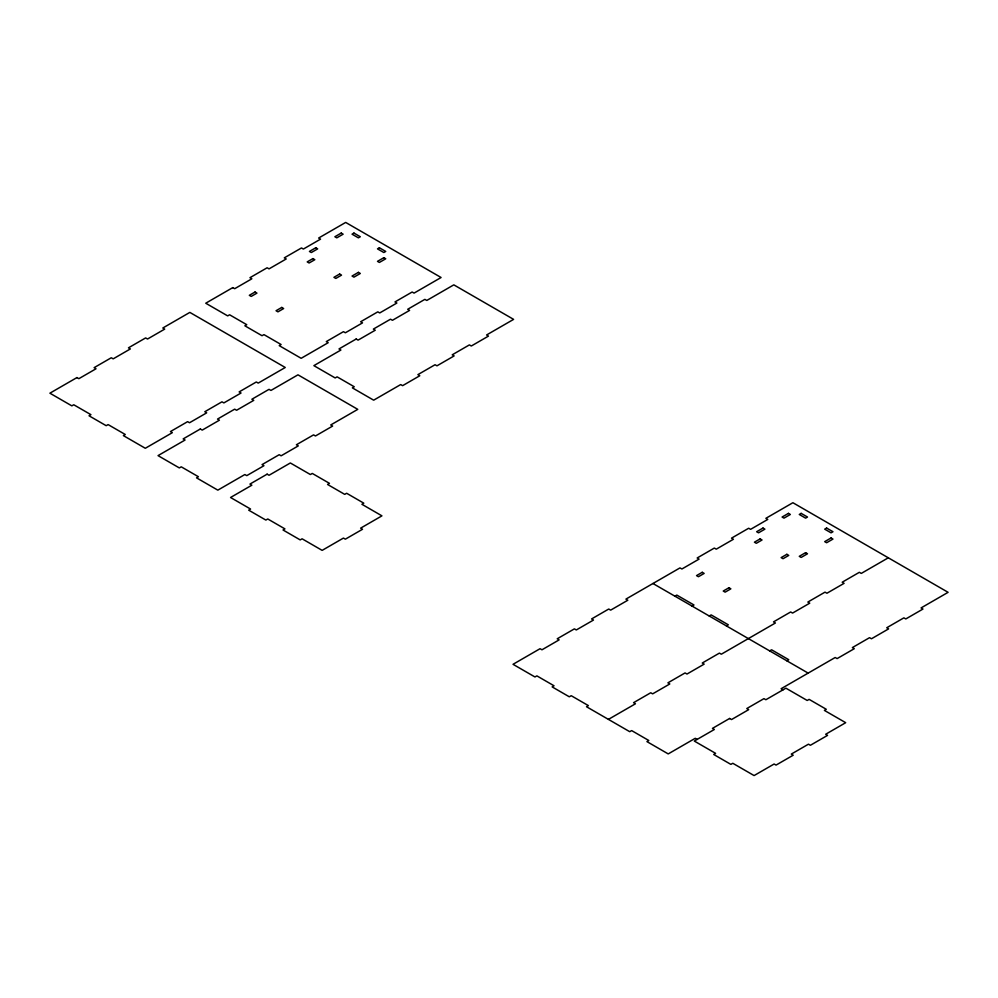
<?xml version="1.0" encoding="UTF-8"?>
<svg xmlns="http://www.w3.org/2000/svg" width="998" height="998" viewBox="0 0 998 998"><rect width="100%" height="100%" fill="white"/><g stroke="black" fill="none" stroke-linecap="round" stroke-linejoin="round"><path stroke-width="1.5" d="M674.898 596.18L676.806 595.082L693.984 604.988L692.076 606.098M709.254 616.016L711.162 614.905L728.328 624.823L726.419 625.921M608.431 719.383L635.464 703.777L633.555 702.679L650.733 692.762L652.642 693.86L669.808 683.954L667.899 682.844L685.077 672.926L686.986 674.037L704.164 664.119L702.255 663.021L719.421 653.104L721.329 654.201L775.409 622.989L773.5 621.891L790.665 611.974L792.574 613.071L809.752 603.154L807.844 602.056L825.022 592.138L826.93 593.236L844.096 583.331L842.187 582.221L859.365 572.303L861.274 573.413L888.307 557.807M769.683 650.896L771.591 649.798L788.757 659.715L786.848 660.813M652.954 583.506L808.155 673.114M783.031 689.83L781.122 688.72L835.189 657.507L837.097 658.605L854.276 648.7L852.367 647.59L869.545 637.672L871.454 638.782L888.632 628.865L886.723 627.767L903.889 617.849L905.797 618.947L922.975 609.029L921.067 607.932L948.1 592.325L792.899 502.718L765.865 518.324L767.774 519.422L750.596 529.339L748.687 528.241L731.509 538.159L733.418 539.257L716.252 549.174L714.343 548.064L697.165 557.982L699.074 559.092L681.896 568.997L679.987 567.899L625.921 599.112L627.829 600.222L610.651 610.14L608.743 609.029L591.577 618.947L593.486 620.045L576.308 629.963L574.399 628.865L557.221 638.782L559.13 639.88L541.964 649.798L540.055 648.7L513.022 664.306L534.965 676.968L536.874 675.871L554.04 685.788L552.131 686.886L569.309 696.804L571.218 695.706L588.396 705.611L586.487 706.721L629.738 731.696L631.647 730.586L648.825 740.504L646.916 741.601L668.223 753.914L695.257 738.295L697.165 739.406M76.933 377.581L49.9 393.187L71.844 405.862L73.752 404.764L90.93 414.669L89.022 415.779L106.2 425.697L108.096 424.587L125.274 434.504L123.365 435.602L145.309 448.277L172.342 432.67L170.433 431.573L187.612 421.655L189.52 422.753L206.698 412.835L204.79 411.737L221.968 401.82L223.864 402.918L241.042 393.012L239.133 391.902L256.311 381.985L258.22 383.095L285.253 367.489L189.845 312.399L162.811 328.005L164.707 329.103L147.542 339.021L145.633 337.923L128.455 347.84L130.364 348.938L113.186 358.856L111.277 357.758L94.111 367.663L96.02 368.773L78.842 378.691L76.933 377.581M232.771 287.611L205.738 303.217L227.681 315.892L229.59 314.782L246.768 324.699L244.859 325.797L262.037 335.715L263.946 334.617L281.112 344.535L279.215 345.632L301.159 358.307L328.192 342.701L326.284 341.59L343.449 331.673L345.358 332.783L362.536 322.865L360.627 321.768L377.805 311.85L379.714 312.948L396.88 303.03L394.971 301.932L412.149 292.015L414.058 293.113L441.091 277.506L345.682 222.429L318.649 238.035L320.558 239.133L303.38 249.051L301.471 247.953L284.293 257.858L286.201 258.969L269.036 268.874L267.127 267.776L249.949 277.694L251.858 278.791L234.68 288.709L232.771 287.611M315.78 247.766L309.417 251.434L311.326 252.531L317.688 248.864L315.78 247.766M341.229 233.07L334.866 236.751L336.775 237.848L343.137 234.181L341.229 233.07M353.953 233.07L352.045 234.181L358.407 237.848L360.315 236.751L353.953 233.07M255.039 292.015L249.313 295.321L251.222 296.418L256.948 293.113L255.039 292.015M312.923 258.594L307.197 261.9L309.106 262.998L314.832 259.705L312.923 258.594M379.39 247.766L377.481 248.864L383.843 252.531L385.752 251.434L379.39 247.766M281.748 307.434L276.034 310.74L277.943 311.85L283.657 308.544L281.748 307.434M339.632 274.026L333.918 277.332L335.827 278.43L341.541 275.124L339.632 274.026M358.407 272.367L352.045 276.047L353.953 277.145L360.315 273.464L358.407 272.367M383.843 257.684L377.481 261.351L379.39 262.449L385.752 258.781L383.843 257.684M200.336 429.003L183.158 438.908L185.067 440.018L158.033 455.624L179.341 467.925L181.249 466.827L198.427 476.732L196.519 477.842L217.826 490.143L244.859 474.537L246.768 475.634L263.946 465.717L262.037 464.619L279.215 454.701L281.112 455.812L298.29 445.894L296.381 444.784L313.559 434.879L315.468 435.976L332.646 426.059L330.737 424.961L357.771 409.355L297.978 374.824L270.945 390.443L269.036 389.332L251.858 399.25L253.766 400.348L236.588 410.265L234.68 409.168L217.514 419.085L219.423 420.183L202.245 430.101L200.336 429.003M356.174 339.021L338.996 348.938L340.904 350.036L313.871 365.642L335.191 377.955L337.087 376.845L354.265 386.762L352.356 387.86L373.664 400.173L400.697 384.567L402.606 385.665L419.784 375.747L417.875 374.649L435.053 364.732L436.962 365.829L454.127 355.912L452.219 354.814L469.397 344.896L471.306 346.007L488.484 336.089L486.575 334.979L513.608 319.372L453.816 284.854L426.782 300.46L424.874 299.363L407.695 309.28L409.604 310.378L392.439 320.296L390.53 319.198L373.352 329.103L375.26 330.213L358.082 340.118L356.174 339.021M267.127 474.162L249.949 484.08L251.858 485.19L230.55 497.491L250.585 509.055L248.677 510.153L265.855 520.07L267.763 518.972L284.929 528.89L283.02 529.988L300.198 539.906L302.107 538.808L322.142 550.372L343.449 538.072L345.358 539.169L362.536 529.252L360.627 528.154L381.935 515.854L361.9 504.277L363.808 503.179L346.63 493.262L344.722 494.372L327.556 484.454L329.465 483.344L312.287 473.439L310.378 474.537L290.343 462.972L269.036 475.273L267.127 474.162M762.996 528.054L756.634 531.722L758.542 532.832L764.905 529.152L762.996 528.054M788.445 513.371L782.083 517.039L783.991 518.137L790.354 514.469L788.445 513.371M801.169 513.371L799.261 514.469L805.611 518.137L807.519 517.039L801.169 513.371M702.255 572.303L696.529 575.609L698.438 576.719L704.164 573.413L702.255 572.303M760.139 538.895L754.413 542.188L756.322 543.299L762.048 539.993L760.139 538.895M826.606 528.054L824.697 529.152L831.06 532.832L832.968 531.722L826.606 528.054M728.964 587.735L723.238 591.041L725.147 592.138L730.873 588.832L728.964 587.735M786.848 554.314L781.122 557.62L783.031 558.718L788.757 555.412L786.848 554.314M805.611 552.655L799.261 556.335L801.169 557.433L807.519 553.765L805.611 552.655M831.06 537.972L824.697 541.64L826.606 542.75L832.968 539.07L831.06 537.972M729.6 718.473L712.435 728.39L714.343 729.488L694.296 741.052L715.616 753.353L713.707 754.463L730.873 764.381L732.782 763.27L754.089 775.571L774.136 764.006L776.032 765.104L793.21 755.199L791.302 754.089L808.48 744.171L810.388 745.281L827.567 735.364L825.658 734.266L845.693 722.689L824.385 710.389L826.294 709.291L809.116 699.373L807.207 700.471L785.9 688.171L765.865 699.735L763.957 698.637L746.778 708.555L748.687 709.653L731.509 719.57L729.6 718.473"/></g></svg>
